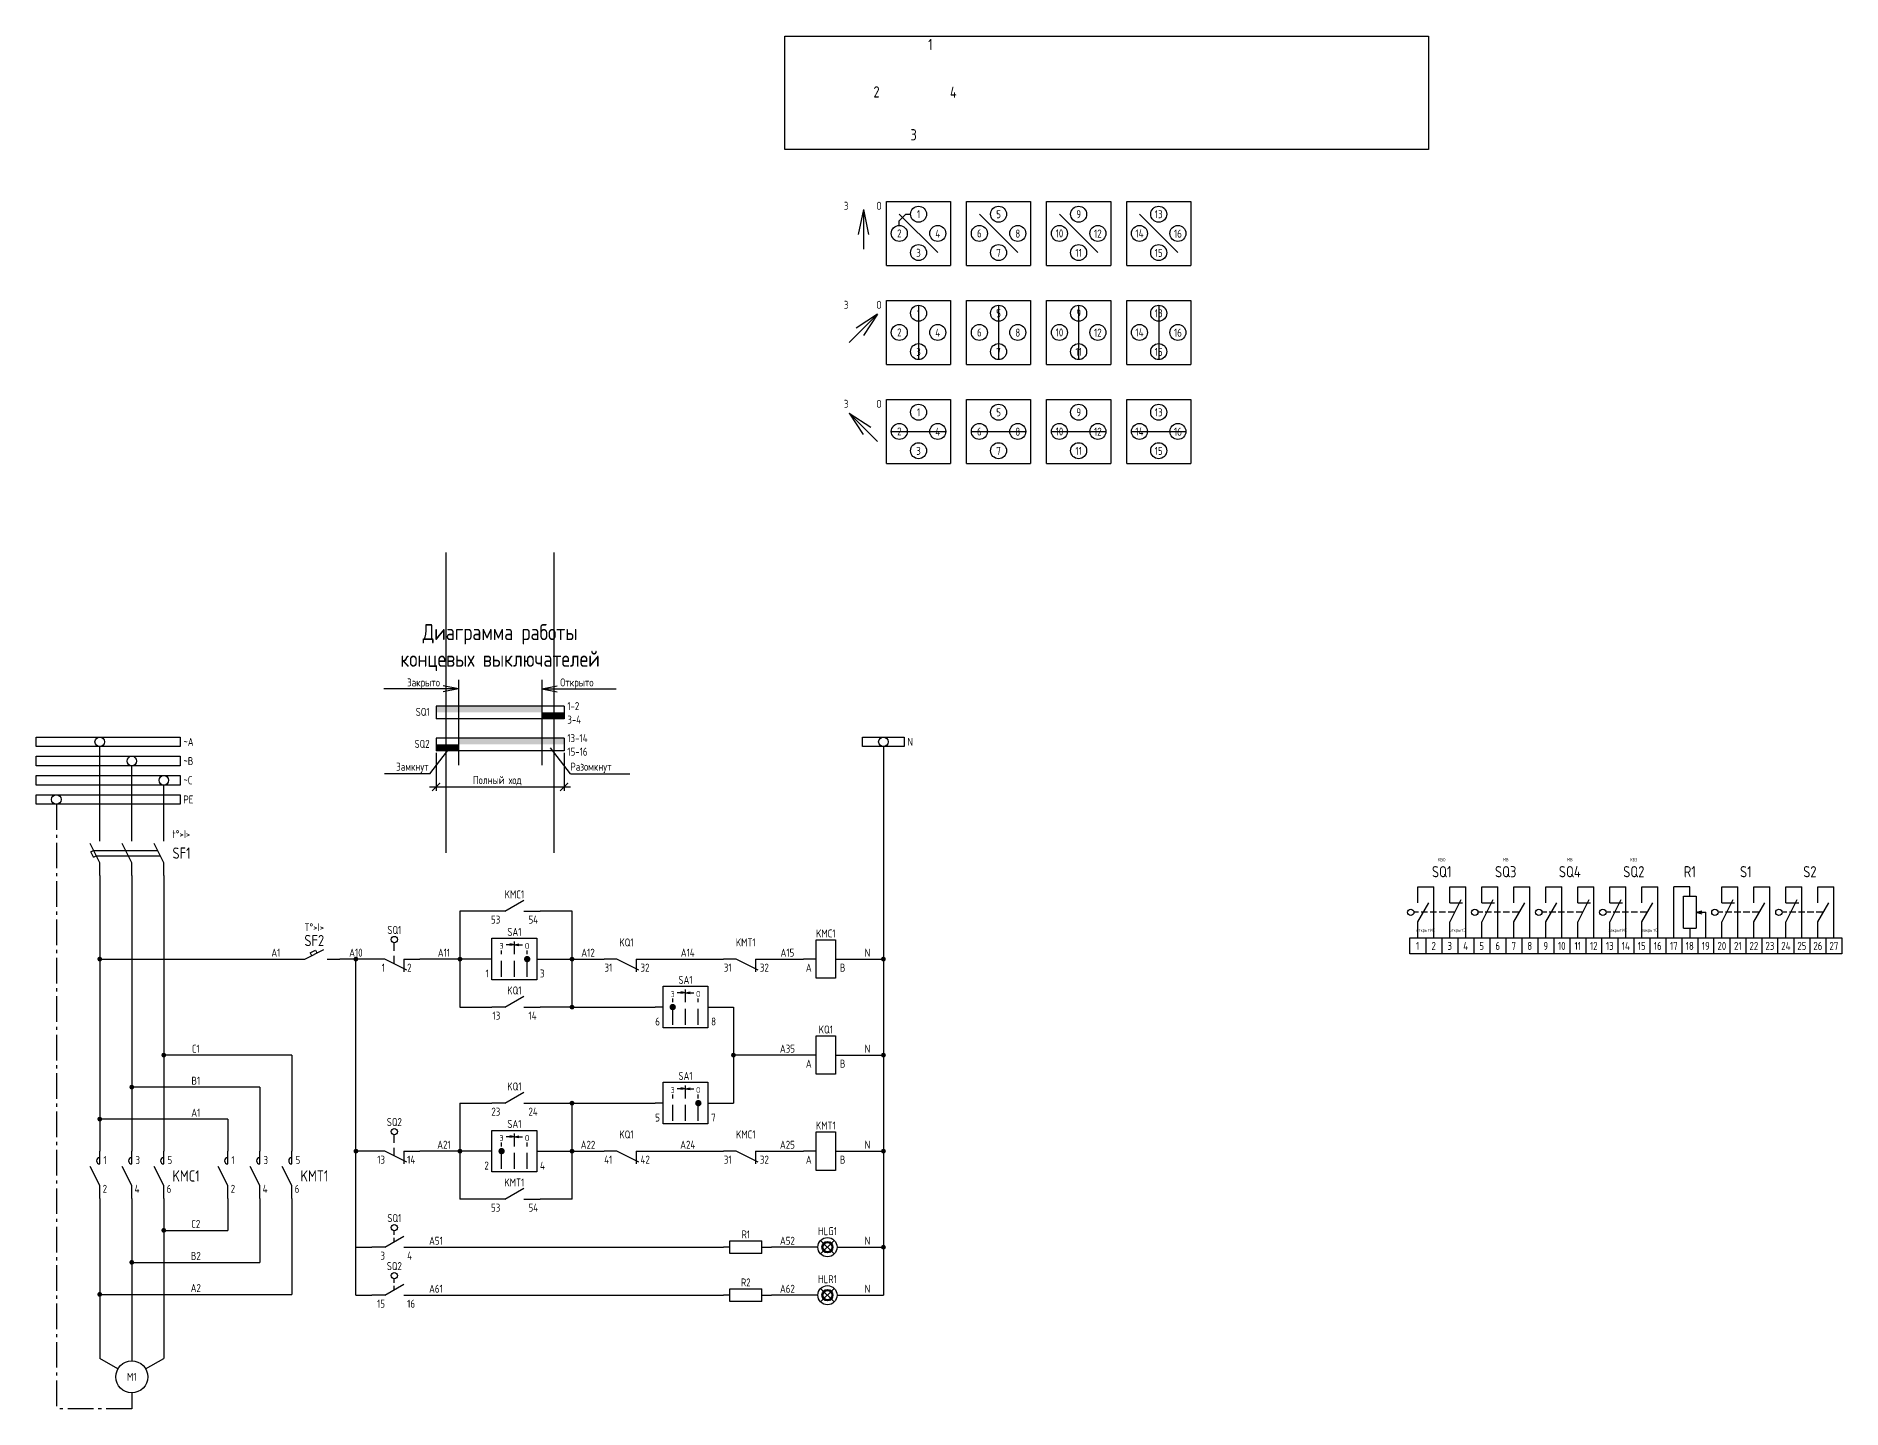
# Model space of a CAD drawing. Header units: millimetres. Extents: x 9 to 1669, y -229 to 437.
# Drawn here: x 9 to 573, y 8 to 437 of the extents above; entities that cross this region are included whole.
import ezdxf
from ezdxf.enums import TextEntityAlignment as Align

# ---------------------------------------------------------------- set-up
doc = ezdxf.new("R2010")
doc.units = ezdxf.units.MM
doc.header["$MEASUREMENT"] = 0
doc.linetypes.add('GOST2.303 4', pattern=[7, 5, -2, 0])
doc.linetypes.add('GOST2.303 6', pattern=[12, 8, -1.5, 1, -1.5])
doc.layers.add('com_unplotted', color=201, linetype='Continuous', lineweight=0, plot=False)
doc.layers.add('невидимые_аттрибуты', color=201, linetype='Continuous', lineweight=0, plot=False)
doc.layers.add('EL_marks', color=31, linetype='Continuous')
doc.layers.add('joints', color=250, linetype='Continuous')
doc.styles.add('GOST 2.304', font='CS_Gost2304.shx')
doc.styles.add('SPDS', font='SPDS.shx')
picture_1 = doc.add_image_def('image1.dib', size_in_pixel=(737, 130))

# ---------------------------------------------------------------- blocks, each defined once
blk = doc.blocks.new('_ArchTick')
at = {"color": 0, "linetype": 'ByBlock', "const_width": 0.15}
blk.add_lwpolyline([(-0.5, -0.5), (0.5, 0.5)], dxfattribs=at)
blk = doc.blocks.new('*U4')
blk.add_hatch(color=0).paths.add_polyline_path([(4.5, 0, 1), (6.5, 0, 1)])
at = {"color": 0, "lineweight": -2}
for p, q in [((2.5, 6.5), (16.5, 6.5)), ((2.5, -6.5), (2.5, 6.5)), ((16.5, 6.5), (16.5, -6.5)), ((16.5, -6.5), (2.5, -6.5))]:
    blk.add_line(p, q, dxfattribs=at)
at = {"color": 0}
for p, q in [((2.5, 0), (0, 0)), ((9.5, 4.5), (6.92, 4.5)), ((9.5, 4.5), (8.08, 4.75)), ((9.5, 4.5), (8.08, 4.25)), ((9.5, 4.5), (10.92, 4.75)), ((9.5, 4.5), (12.08, 4.5)), ((9.5, 4.5), (10.92, 4.25)), ((16.5, 0), (19, 0))]:
    blk.add_line(p, q, dxfattribs=at)
at = {"color": 0, "linetype": 'GOST2.303 4'}
for p, q in [((5.5, -5.5), (5.5, 2.67)), ((9.5, -5.5), (9.5, 5.5)), ((13.5, -5.5), (13.5, 2.67))]:
    blk.add_line(p, q, dxfattribs=at)
at = {"color": 0, "style": 'GOST 2.304'}
for s, p in [('З', (5.5, 2.67)), ('О', (13.5, 2.67))]:
    blk.add_text(s, height=1.8, dxfattribs=at).set_placement(p, align=Align.BOTTOM_CENTER)
at = {"color": 0, "style": 'GOST 2.304', "flags": 8}
blk.add_attdef('CODE', text='', height=2.5, dxfattribs=at).set_placement((9.5, 6.5), align=Align.BOTTOM_CENTER)
blk.add_attdef('PIN1', text='', height=2.5, dxfattribs=at).set_placement((1.5, -6.5), align=Align.BOTTOM_RIGHT)
blk.add_attdef('PIN2', text='', height=2.5, dxfattribs=at).set_placement((17.5, -6.5), align=Align.BOTTOM_LEFT)
blk = doc.blocks.new('*U6')
at = {"color": 0}
for p, q in [((4, 0), (0, 0)), ((10.89, -3.45), (4, 0)), ((7, 2.57), (7, 5.1)), ((7, -1.5), (7, 1.03)), ((10, 0), (10, -4)), ((10, 0), (15, 0))]:
    blk.add_line(p, q, dxfattribs=at)
blk.add_circle((7, 6.1), 1, dxfattribs=at)
at = {"color": 0, "style": 'GOST 2.304', "flags": 8}
blk.add_attdef('CODE', text='', height=2.5, dxfattribs=at).set_placement((7, 8.1), align=Align.BOTTOM_CENTER)
blk.add_attdef('PIN1', text='', height=2.5, dxfattribs=at).set_placement((4.09, -1.41), align=Align.TOP_RIGHT)
blk.add_attdef('PIN2', text='', height=2.5, dxfattribs=at).set_placement((11.02, -1.41), align=Align.TOP_LEFT)
blk = doc.blocks.new('*U7')
blk.add_hatch(color=0).paths.add_polyline_path([(12.5, 0, 1), (14.5, 0, 1)])
at = {"color": 0, "lineweight": -2}
for p, q in [((2.5, 6.5), (16.5, 6.5)), ((2.5, -6.5), (2.5, 6.5)), ((16.5, 6.5), (16.5, -6.5)), ((16.5, -6.5), (2.5, -6.5))]:
    blk.add_line(p, q, dxfattribs=at)
at = {"color": 0}
for p, q in [((2.5, 0), (0, 0)), ((9.5, 4.5), (6.92, 4.5)), ((9.5, 4.5), (8.08, 4.75)), ((9.5, 4.5), (8.08, 4.25)), ((9.5, 4.5), (10.92, 4.75)), ((9.5, 4.5), (12.08, 4.5)), ((9.5, 4.5), (10.92, 4.25)), ((16.5, 0), (19, 0))]:
    blk.add_line(p, q, dxfattribs=at)
at = {"color": 0, "linetype": 'GOST2.303 4'}
for p, q in [((5.5, -5.5), (5.5, 2.67)), ((9.5, -5.5), (9.5, 5.5)), ((13.5, -5.5), (13.5, 2.67))]:
    blk.add_line(p, q, dxfattribs=at)
at = {"color": 0, "style": 'GOST 2.304'}
for s, p in [('З', (5.5, 2.67)), ('О', (13.5, 2.67))]:
    blk.add_text(s, height=1.8, dxfattribs=at).set_placement(p, align=Align.BOTTOM_CENTER)
at = {"color": 0, "style": 'GOST 2.304', "flags": 8}
blk.add_attdef('CODE', text='', height=2.5, dxfattribs=at).set_placement((9.5, 6.5), align=Align.BOTTOM_CENTER)
blk.add_attdef('PIN1', text='', height=2.5, dxfattribs=at).set_placement((1.5, -6.5), align=Align.BOTTOM_RIGHT)
blk.add_attdef('PIN2', text='', height=2.5, dxfattribs=at).set_placement((17.5, -6.5), align=Align.BOTTOM_LEFT)
blk = doc.blocks.new('EL_реле')
at = {"color": 0, "lineweight": -2, "ltscale": 100}
for p, q in [((4, 6), (10, 6)), ((4, -6), (4, 6)), ((10, 6), (10, -6)), ((10, -6), (4, -6))]:
    blk.add_line(p, q, dxfattribs=at)
at = {"color": 0}
for p, q in [((4, 0), (0, 0)), ((10, 0), (15, 0))]:
    blk.add_line(p, q, dxfattribs=at)
at = {"color": 0, "style": 'GOST 2.304', "flags": 8}
blk.add_attdef('CODE', text='', height=2.5, dxfattribs=at).set_placement((7, 3.21), align=Align.BOTTOM_CENTER)
blk.add_attdef('PIN1', text='', height=2.5, dxfattribs=at).set_placement((2.59, -1.41), align=Align.TOP_RIGHT)
blk.add_attdef('PIN2', text='', height=2.5, dxfattribs=at).set_placement((11.41, -1.41), align=Align.TOP_LEFT)
blk = doc.blocks.new('*U9')
at = {"color": 0}
for p, q in [((4, 0), (0, 0)), ((4, 0), (10, 3.46)), ((10, 0), (15, 0))]:
    blk.add_line(p, q, dxfattribs=at)
at = {"color": 0, "style": 'GOST 2.304', "flags": 8}
blk.add_attdef('CODE', text='', height=2.5, dxfattribs=at).set_placement((7, 3.21), align=Align.BOTTOM_CENTER)
blk.add_attdef('PIN1', text='', height=2.5, dxfattribs=at).set_placement((2.59, -1.41), align=Align.TOP_RIGHT)
blk.add_attdef('PIN2', text='', height=2.5, dxfattribs=at).set_placement((11.41, -1.41), align=Align.TOP_LEFT)
blk = doc.blocks.new('*U10')
at = {"color": 0}
for p, q in [((4, 0), (0, 0)), ((4, 0), (10, 3.46)), ((7, 3.9), (7, 5.1)), ((7, 1.73), (7, 2.93)), ((10, 0), (15, 0))]:
    blk.add_line(p, q, dxfattribs=at)
blk.add_circle((7, 6.1), 1, dxfattribs=at)
at = {"color": 0, "style": 'GOST 2.304', "flags": 8}
blk.add_attdef('CODE', text='', height=2.5, dxfattribs=at).set_placement((7, 8.1), align=Align.BOTTOM_CENTER)
blk.add_attdef('PIN1', text='', height=2.5, dxfattribs=at).set_placement((4.09, -1.41), align=Align.TOP_RIGHT)
blk.add_attdef('PIN2', text='', height=2.5, dxfattribs=at).set_placement((11.02, -1.41), align=Align.TOP_LEFT)
blk = doc.blocks.new('EL_лампочка')
at = {"color": 0, "lineweight": -2, "ltscale": 0.04}
for p, q in [((4.5, 0), (0, 0)), ((9.62, 2.12), (5.38, -2.12)), ((5.38, 2.12), (9.62, -2.12)), ((10.5, 0), (15, 0))]:
    blk.add_line(p, q, dxfattribs=at)
at = {"color": 0, "lineweight": -2}
blk.add_circle((7.5, 0), 3, dxfattribs=at)
at = {"color": 0, "style": 'GOST 2.304', "flags": 8}
blk.add_attdef('CODE', text='', height=2.5, dxfattribs=at).set_placement((7.5, 3), align=Align.BOTTOM_CENTER)
blk = doc.blocks.new('*U12')
at = {"color": 0}
for p, q in [((4, 0), (0, 0)), ((10.89, -3.45), (4, 0)), ((10, 0), (15, 0)), ((10, 0), (10, -4))]:
    blk.add_line(p, q, dxfattribs=at)
at = {"color": 0, "style": 'GOST 2.304', "flags": 8}
blk.add_attdef('CODE', text='', height=2.5, dxfattribs=at).set_placement((7, 3.21), align=Align.BOTTOM_CENTER)
blk.add_attdef('PIN1', text='', height=2.5, dxfattribs=at).set_placement((2.59, -1.41), align=Align.TOP_RIGHT)
blk.add_attdef('PIN2', text='', height=2.5, dxfattribs=at).set_placement((11.41, -1.41), align=Align.TOP_LEFT)
blk = doc.blocks.new('EL_сопротивление')
at = {"color": 0}
blk.add_line((2, 0), (0, 0), dxfattribs=at)
at = {"color": 0, "lineweight": -2, "ltscale": 100}
for p, q in [((2, -2), (2, 2)), ((2, 2), (12, 2)), ((12, -2), (12, 2)), ((12, 0), (15, 0)), ((12, -2), (2, -2))]:
    blk.add_line(p, q, dxfattribs=at)
at = {"color": 0, "style": 'GOST 2.304', "flags": 8}
blk.add_attdef('CODE', text='', height=2.5, dxfattribs=at).set_placement((7, 2), align=Align.BOTTOM_CENTER)
blk = doc.blocks.new('joint')
at = {"layer": 'joints'}
h = blk.add_hatch(color=256, dxfattribs=at)
edge = h.paths.add_edge_path()
edge.add_arc((0, 0), 0.75, 0, 360)

msp = doc.modelspace()

# ---------------------------------------------------------------- hatches: boundary and pattern name
h = msp.add_hatch(color=256)
h.dxf.hatch_style = 1
h.paths.add_polyline_path([(166.79, 228.03), (133.79, 228.03), (133.79, 226.03), (166.79, 226.03)])
h = msp.add_hatch(color=256)
h.dxf.hatch_style = 1
h.paths.add_polyline_path([(173.79, 226.03), (166.79, 226.03), (166.79, 224.03), (173.79, 224.03)])
h = msp.add_hatch(color=256)
h.dxf.hatch_style = 1
h.paths.add_polyline_path([(140.79, 216.03), (133.79, 216.03), (133.79, 214.03), (140.79, 214.03)])
h = msp.add_hatch(color=256)
h.dxf.hatch_style = 1
h.paths.add_polyline_path([(173.79, 218.03), (140.79, 218.03), (140.79, 216.03), (173.79, 216.03)])
at = {"layer": 'joints'}
h = msp.add_hatch(color=256, dxfattribs=at)
edge = h.paths.add_edge_path()
edge.add_arc((28.76, 148.98), 0.75, 0, 360)
h = msp.add_hatch(color=256, dxfattribs=at)
edge = h.paths.add_edge_path()
edge.add_arc((48.76, 118.98), 0.75, 0, 360)
h = msp.add_hatch(color=256, dxfattribs=at)
edge = h.paths.add_edge_path()
edge.add_arc((38.76, 108.98), 0.75, 0, 360)
h = msp.add_hatch(color=256, dxfattribs=at)
edge = h.paths.add_edge_path()
edge.add_arc((28.76, 98.98), 0.75, 0, 360)
h = msp.add_hatch(color=256, dxfattribs=at)
edge = h.paths.add_edge_path()
edge.add_arc((48.75, 64.23), 0.75, 0, 360)
h = msp.add_hatch(color=256, dxfattribs=at)
edge = h.paths.add_edge_path()
edge.add_arc((38.75, 54.23), 0.75, 0, 360)
h = msp.add_hatch(color=256, dxfattribs=at)
edge = h.paths.add_edge_path()
edge.add_arc((28.75, 44.23), 0.75, 0, 360)

# ---------------------------------------------------------------- linework, layer by layer
at = {"color": 0, "lineweight": -2}
for p, q in [((274.49, 365.7), (274.49, 385.7)), ((274.49, 385.7), (294.49, 385.7)), ((294.49, 385.7), (294.49, 365.7)), ((299.49, 365.7), (299.49, 385.7)), ((299.49, 385.7), (319.5, 385.7)), ((319.5, 385.7), (319.5, 365.7)), ((324.5, 365.7), (324.5, 385.7)), ((324.5, 385.7), (344.5, 385.7)), ((344.5, 385.7), (344.5, 365.7)), ((349.5, 365.7), (349.5, 385.7)), ((349.5, 385.7), (369.51, 385.7)), ((369.51, 385.7), (369.51, 365.7)), ((274.49, 365.7), (294.49, 365.7)), ((299.49, 365.7), (319.5, 365.7)), ((324.5, 365.7), (344.5, 365.7)), ((349.5, 365.7), (369.51, 365.7)), ((274.49, 334.76), (274.49, 354.76)), ((274.49, 354.76), (294.49, 354.76)), ((294.49, 354.76), (294.49, 334.76)), ((299.49, 334.76), (299.49, 354.76)), ((299.49, 354.76), (319.5, 354.76)), ((319.5, 354.76), (319.5, 334.76)), ((324.5, 334.76), (324.5, 354.76)), ((324.5, 354.76), (344.5, 354.76)), ((344.5, 354.76), (344.5, 334.76)), ((349.5, 334.76), (349.5, 354.76)), ((349.5, 354.76), (369.51, 354.76)), ((369.51, 354.76), (369.51, 334.76)), ((274.49, 334.76), (294.49, 334.76)), ((299.49, 334.76), (319.5, 334.76)), ((324.5, 334.76), (344.5, 334.76)), ((349.5, 334.76), (369.51, 334.76)), ((274.49, 303.82), (274.49, 323.82)), ((274.49, 323.82), (294.49, 323.82)), ((294.49, 323.82), (294.49, 303.82)), ((299.49, 303.82), (299.49, 323.82)), ((299.49, 323.82), (319.5, 323.82)), ((319.5, 323.82), (319.5, 303.82)), ((324.5, 303.82), (324.5, 323.82)), ((324.5, 323.82), (344.5, 323.82)), ((344.5, 323.82), (344.5, 303.82)), ((349.5, 303.82), (349.5, 323.82)), ((349.5, 323.82), (369.51, 323.82)), ((369.51, 323.82), (369.51, 303.82)), ((274.49, 303.82), (294.49, 303.82)), ((299.49, 303.82), (319.5, 303.82)), ((324.5, 303.82), (344.5, 303.82)), ((349.5, 303.82), (369.51, 303.82))]:
    msp.add_line(p, q, dxfattribs=at)
for p, q in [((267.26, 383.22), (265.61, 375.41)), ((267.26, 383.22), (267.26, 370.76)), ((267.26, 383.22), (268.91, 375.41)), ((278.48, 381.71), (290.5, 369.69)), ((303.48, 381.71), (315.51, 369.69)), ((328.49, 381.71), (340.51, 369.69)), ((353.5, 381.71), (365.52, 369.69)), ((271.66, 350.45), (262.86, 341.64)), ((271.66, 350.45), (264.98, 346.1)), ((271.66, 350.45), (267.31, 343.77)), ((284.49, 353.26), (284.49, 336.26)), ((309.49, 353.26), (309.5, 336.26)), ((334.5, 353.26), (334.5, 336.26)), ((359.51, 353.26), (359.51, 336.26)), ((262.86, 319.51), (271.66, 310.71)), ((262.86, 319.51), (267.21, 312.83)), ((262.86, 319.51), (269.54, 315.16)), ((275.99, 313.82), (292.99, 313.82)), ((300.99, 313.82), (317.99, 313.82)), ((326, 313.82), (343, 313.82)), ((351.01, 313.82), (368.01, 313.82)), ((136.92, 182.14), (136.92, 276.04)), ((170.67, 182.14), (170.67, 276.04)), ((140.79, 233.42), (117.53, 233.42)), ((140.79, 233.42), (135.99, 234.32)), ((140.79, 233.42), (135.99, 232.52)), ((140.79, 236.2), (140.79, 209.54)), ((166.79, 236.2), (166.79, 209.54)), ((166.79, 233.42), (171.59, 234.32)), ((166.79, 233.42), (171.59, 232.52)), ((166.79, 233.42), (190.06, 233.42)), ((173.79, 228.03), (133.79, 228.03)), ((133.79, 228.03), (133.79, 224.03)), ((173.79, 228.03), (173.79, 224.03)), ((173.79, 224.03), (133.79, 224.03)), ((8.88, 218.35), (53.88, 218.35)), ((8.88, 215.35), (8.88, 218.35)), ((53.88, 215.35), (8.88, 215.35)), ((28.77, 187.35), (28.77, 215.35)), ((53.88, 218.35), (53.88, 215.35)), ((131.84, 206.84), (138.07, 214.96)), ((173.79, 218.03), (133.79, 218.03)), ((133.79, 218.03), (133.79, 214.03)), ((175.75, 206.84), (169.52, 214.96)), ((173.79, 218.03), (173.79, 214.03)), ((267.03, 218.35), (280.03, 218.35)), ((267.03, 215.35), (267.03, 218.35)), ((280.03, 215.35), (267.03, 215.35)), ((273.53, 215.35), (273.53, 43.98)), ((280.03, 218.35), (280.03, 215.35)), ((8.88, 212.35), (53.88, 212.35)), ((8.88, 209.35), (8.88, 212.35)), ((53.88, 209.35), (8.88, 209.35)), ((38.77, 187.35), (38.77, 209.35)), ((53.88, 212.35), (53.88, 209.35)), ((173.79, 214.03), (133.79, 214.03)), ((133.79, 213.41), (133.79, 201.54)), ((173.79, 213.41), (173.79, 201.54)), ((8.88, 206.35), (53.88, 206.35)), ((8.88, 203.35), (8.88, 206.35)), ((53.88, 203.35), (8.88, 203.35)), ((48.77, 187.35), (48.77, 203.35)), ((53.88, 206.35), (53.88, 203.35)), ((131.84, 206.84), (117.64, 206.84)), ((175.75, 206.84), (194.37, 206.84)), ((8.88, 200.35), (53.88, 200.35)), ((8.88, 197.35), (8.88, 200.35)), ((53.88, 200.35), (53.88, 197.35)), ((131.79, 202.79), (175.79, 202.79)), ((53.88, 197.35), (8.88, 197.35)), ((28.76, 175.1), (28.76, 88.98)), ((38.76, 175.1), (38.76, 88.98)), ((48.76, 175.1), (48.76, 88.98)), ((440.39, 166.6), (440.39, 171.6)), ((440.39, 171.6), (445.39, 171.6)), ((445.39, 155.6), (445.39, 171.6)), ((450.39, 166.6), (450.39, 171.6)), ((450.39, 171.6), (455.39, 171.6)), ((455.39, 155.6), (455.39, 171.6)), ((460.39, 166.6), (460.39, 171.6)), ((460.39, 171.6), (465.39, 171.6)), ((465.39, 155.6), (465.39, 171.6)), ((470.39, 166.6), (470.39, 171.6)), ((470.39, 171.6), (475.39, 171.6)), ((475.39, 155.6), (475.39, 171.6)), ((480.39, 166.6), (480.39, 171.6)), ((480.39, 171.6), (485.39, 171.6)), ((485.39, 155.6), (485.39, 171.6)), ((490.39, 166.6), (490.39, 171.6)), ((490.39, 171.6), (495.39, 171.6)), ((495.39, 155.6), (495.39, 171.6)), ((500.39, 166.6), (500.39, 171.6)), ((500.39, 171.6), (505.39, 171.6)), ((505.39, 155.6), (505.39, 171.6)), ((510.39, 166.6), (510.39, 171.6)), ((510.39, 171.6), (515.39, 171.6)), ((515.39, 155.6), (515.39, 171.6)), ((520.39, 155.6), (520.39, 171.6)), ((525.39, 171.6), (520.39, 171.6)), ((525.39, 168.6), (525.39, 171.6)), ((535.39, 166.6), (535.39, 171.6)), ((535.39, 171.6), (540.39, 171.6)), ((540.39, 155.6), (540.39, 171.6)), ((545.39, 166.6), (545.39, 171.6)), ((545.39, 171.6), (550.39, 171.6)), ((550.39, 155.6), (550.39, 171.6)), ((555.39, 166.6), (555.39, 171.6)), ((555.39, 171.6), (560.39, 171.6)), ((560.39, 155.6), (560.39, 171.6)), ((565.39, 166.6), (565.39, 171.6)), ((565.39, 171.6), (570.39, 171.6)), ((570.39, 155.6), (570.39, 171.6)), ((141.26, 163.98), (141.26, 148.98)), ((151.26, 163.98), (141.26, 163.98)), ((176.26, 163.98), (166.26, 163.98)), ((176.26, 148.98), (176.26, 163.98)), ((527.39, 163.6), (529.16, 164.07)), ((527.39, 163.6), (530.39, 163.6)), ((527.39, 163.6), (529.16, 163.13)), ((530.39, 155.6), (530.39, 163.6)), ((440.39, 155.6), (440.39, 160.6)), ((450.39, 155.6), (450.39, 160.6)), ((460.39, 155.6), (460.39, 160.6)), ((470.39, 155.6), (470.39, 160.6)), ((480.39, 155.6), (480.39, 160.6)), ((490.39, 155.6), (490.39, 160.6)), ((500.39, 155.6), (500.39, 160.6)), ((510.39, 155.6), (510.39, 160.6)), ((525.39, 158.6), (525.39, 155.6)), ((535.39, 155.6), (535.39, 160.6)), ((545.39, 155.6), (545.39, 160.6)), ((555.39, 155.6), (555.39, 160.6)), ((565.39, 155.6), (565.39, 160.6)), ((437.89, 155.6), (572.89, 155.6)), ((437.89, 150.6), (437.89, 155.6)), ((442.89, 155.6), (442.89, 150.6)), ((447.89, 155.6), (447.89, 150.6)), ((452.89, 155.6), (452.89, 150.6)), ((457.89, 155.6), (457.89, 150.6)), ((462.89, 155.6), (462.89, 150.6)), ((467.89, 155.6), (467.89, 150.6)), ((472.89, 155.6), (472.89, 150.6)), ((477.89, 155.6), (477.89, 150.6)), ((482.89, 155.6), (482.89, 150.6)), ((487.89, 155.6), (487.89, 150.6)), ((492.89, 155.6), (492.89, 150.6)), ((497.89, 150.6), (497.89, 155.6)), ((502.89, 155.6), (502.89, 150.6)), ((507.89, 155.6), (507.89, 150.6)), ((512.89, 155.6), (512.89, 150.6)), ((517.89, 155.6), (517.89, 150.6)), ((522.89, 155.6), (522.89, 150.6)), ((527.89, 155.6), (527.89, 150.6)), ((532.89, 150.6), (532.89, 155.6)), ((537.89, 155.6), (537.89, 150.6)), ((542.89, 155.6), (542.89, 150.6)), ((547.89, 155.6), (547.89, 150.6)), ((552.89, 150.6), (552.89, 155.6)), ((557.89, 155.6), (557.89, 150.6)), ((562.89, 155.6), (562.89, 150.6)), ((567.89, 155.6), (567.89, 150.6)), ((572.89, 155.6), (572.89, 150.6)), ((28.76, 148.98), (88.76, 148.98)), ((113.76, 148.98), (103.76, 148.98)), ((108.76, 43.98), (108.76, 148.98)), ((148.76, 148.98), (128.76, 148.98)), ((141.26, 148.98), (141.26, 133.98)), ((167.76, 148.98), (186.26, 148.98)), ((176.26, 133.98), (176.26, 148.98)), ((201.26, 148.98), (223.53, 148.98)), ((238.53, 148.98), (248.53, 148.98)), ((263.53, 148.98), (273.53, 148.98)), ((572.89, 150.6), (437.89, 150.6)), ((141.26, 133.98), (151.26, 133.98)), ((176.26, 133.98), (166.26, 133.98)), ((176.26, 133.98), (202.21, 133.98)), ((221.21, 133.98), (226.68, 133.98)), ((226.68, 133.98), (226.68, 103.98)), ((88.76, 118.98), (48.76, 118.98)), ((88.76, 118.98), (88.76, 88.98)), ((248.53, 118.98), (226.68, 118.98)), ((263.53, 118.98), (273.53, 118.98)), ((78.76, 108.98), (38.76, 108.98)), ((78.76, 108.98), (78.76, 88.98)), ((141.26, 103.98), (141.26, 88.98)), ((141.26, 103.98), (151.26, 103.98)), ((166.26, 103.98), (202.21, 103.98)), ((176.26, 88.98), (176.26, 103.98)), ((221.21, 103.98), (226.68, 103.98)), ((68.76, 98.98), (28.76, 98.98)), ((68.76, 98.98), (68.76, 88.98)), ((113.76, 88.98), (108.76, 88.98)), ((148.76, 88.98), (128.76, 88.98)), ((141.26, 88.98), (141.26, 73.98)), ((167.76, 88.98), (186.26, 88.98)), ((176.26, 73.98), (176.26, 88.98)), ((201.26, 88.98), (223.53, 88.98)), ((238.53, 88.98), (248.53, 88.98)), ((263.53, 88.98), (273.53, 88.98)), ((28.75, 74.23), (28.75, 24.23)), ((38.75, 74.23), (38.75, 23.45)), ((48.75, 74.23), (48.75, 24.23)), ((68.75, 74.23), (68.75, 64.23)), ((78.75, 74.23), (78.75, 54.23)), ((88.75, 74.23), (88.75, 44.23)), ((151.26, 73.98), (141.26, 73.98)), ((176.26, 73.98), (166.26, 73.98)), ((48.75, 64.23), (68.75, 64.23)), ((108.76, 58.98), (113.76, 58.98)), ((128.76, 58.98), (223.53, 58.98)), ((248.53, 58.98), (238.53, 58.98)), ((263.53, 58.98), (273.53, 58.98)), ((38.75, 54.23), (78.75, 54.23)), ((28.75, 44.23), (88.75, 44.23)), ((108.76, 43.98), (113.76, 43.98)), ((128.76, 43.98), (223.53, 43.98)), ((248.53, 43.98), (238.53, 43.98)), ((263.53, 43.98), (273.53, 43.98)), ((34.42, 20.95), (28.75, 24.23)), ((43.08, 20.95), (48.75, 24.23))]:
    msp.add_line(p, q)
at = {"color": 2, "lineweight": -2}
for p, q in [((280.5, 381.69), (278.49, 379.68)), ((278.49, 378.19), (278.49, 379.68)), ((280.5, 381.69), (281.99, 381.69))]:
    msp.add_line(p, q, dxfattribs=at)
at = {"linetype": 'GOST2.303 6'}
for p, q in [((15.2, 197.35), (15.2, 8.45)), ((38.75, 13.45), (38.75, 8.45)), ((38.75, 8.45), (15.2, 8.45))]:
    msp.add_line(p, q, dxfattribs=at)
at = {"color": 21}
for p, q in [((28.77, 185.85), (28.77, 189.85)), ((38.77, 185.85), (38.77, 189.85)), ((48.77, 185.85), (48.77, 189.85)), ((28.76, 179.1), (25.76, 185.1)), ((25.96, 182.47), (26.85, 182.92)), ((26.78, 180.83), (25.96, 182.47)), ((26.78, 180.83), (27.67, 181.28)), ((26.85, 182.92), (46.85, 182.92)), ((27.67, 181.28), (47.67, 181.28)), ((38.76, 179.1), (35.76, 185.1)), ((48.76, 179.1), (45.76, 185.1)), ((28.76, 175.1), (28.76, 179.1)), ((38.76, 175.1), (38.76, 179.1)), ((48.76, 175.1), (48.76, 179.1)), ((88.76, 148.98), (92.76, 148.98)), ((92.76, 148.98), (98.76, 151.98)), ((94.49, 150.96), (96.14, 151.78)), ((94.49, 150.96), (94.94, 150.06)), ((96.14, 151.78), (96.58, 150.89)), ((99.76, 148.98), (103.76, 148.98))]:
    msp.add_line(p, q, dxfattribs=at)
at = {"linetype": 'GOST2.303 4', "ltscale": 0.4}
for p, q in [((451.89, 163.6), (439.22, 163.6)), ((471.89, 163.6), (459.22, 163.6)), ((491.89, 163.6), (479.22, 163.6)), ((511.89, 163.6), (499.22, 163.6)), ((546.89, 163.6), (534.22, 163.6)), ((566.89, 163.6), (554.22, 163.6))]:
    msp.add_line(p, q, dxfattribs=at)
at = {"linetype": 'Continuous', "lineweight": -3}
for p, q in [((440.39, 160.6), (443.85, 166.6)), ((453.83, 167.49), (450.39, 160.6)), ((450.39, 166.6), (454.39, 166.6)), ((463.83, 167.49), (460.39, 160.6)), ((460.39, 166.6), (464.39, 166.6)), ((470.39, 160.6), (473.85, 166.6)), ((480.39, 160.6), (483.85, 166.6)), ((493.83, 167.49), (490.39, 160.6)), ((490.39, 166.6), (494.39, 166.6)), ((503.83, 167.49), (500.39, 160.6)), ((500.39, 166.6), (504.39, 166.6)), ((510.39, 160.6), (513.85, 166.6)), ((538.83, 167.49), (535.39, 160.6)), ((535.39, 166.6), (539.39, 166.6)), ((545.39, 160.6), (548.85, 166.6)), ((558.83, 167.49), (555.39, 160.6)), ((555.39, 166.6), (559.39, 166.6)), ((565.39, 160.6), (568.85, 166.6))]:
    msp.add_line(p, q, dxfattribs=at)
at = {"color": 0, "ltscale": 100}
for p, q in [((523.39, 168.6), (527.39, 168.6)), ((523.39, 158.6), (523.39, 168.6)), ((527.39, 168.6), (527.39, 158.6)), ((523.39, 158.6), (527.39, 158.6))]:
    msp.add_line(p, q, dxfattribs=at)
at = {"color": 4}
for p, q in [((28.76, 84.98), (28.76, 88.98)), ((38.76, 84.98), (38.76, 88.98)), ((48.76, 84.98), (48.76, 88.98)), ((68.76, 84.98), (68.76, 88.98)), ((78.76, 84.98), (78.76, 88.98)), ((88.76, 84.98), (88.76, 88.98)), ((28.75, 78.23), (25.75, 84.23)), ((38.75, 78.23), (35.75, 84.23)), ((48.75, 78.23), (45.75, 84.23)), ((68.75, 78.23), (65.75, 84.23)), ((78.75, 78.23), (75.75, 84.23)), ((88.75, 78.23), (85.75, 84.23)), ((28.75, 74.23), (28.75, 78.23)), ((38.75, 74.23), (38.75, 78.23)), ((48.75, 74.23), (48.75, 78.23)), ((68.75, 74.23), (68.75, 78.23)), ((78.75, 74.23), (78.75, 78.23)), ((88.75, 74.23), (88.75, 78.23))]:
    msp.add_line(p, q, dxfattribs=at)
at = {"color": 0, "lineweight": -2}
for centre in [(284.49, 381.7), (309.49, 381.7), (334.5, 381.7), (359.5, 381.7), (278.49, 375.7), (290.49, 375.7), (303.49, 375.7), (315.49, 375.7), (328.5, 375.7), (340.5, 375.7), (353.5, 375.7), (365.5, 375.7), (284.49, 369.7), (309.49, 369.7), (334.5, 369.7), (359.5, 369.7), (284.49, 350.76), (309.49, 350.76), (334.5, 350.76), (359.5, 350.76), (278.49, 344.76), (290.49, 344.76), (303.49, 344.76), (315.49, 344.76), (328.5, 344.76), (340.5, 344.76), (353.5, 344.76), (365.5, 344.76), (284.49, 338.76), (309.49, 338.76), (334.5, 338.76), (359.5, 338.76), (284.49, 319.82), (309.49, 319.82), (334.5, 319.82), (359.5, 319.82), (278.49, 313.82), (290.49, 313.82), (303.49, 313.82), (315.49, 313.82), (328.5, 313.82), (340.5, 313.82), (353.5, 313.82), (365.5, 313.82), (284.49, 307.82), (309.49, 307.82), (334.5, 307.82), (359.5, 307.82)]:
    msp.add_circle(centre, 2.5, dxfattribs=at)
for centre, radius in [((28.77, 216.85), 1.5), ((273.53, 216.85), 1.5), ((38.77, 210.85), 1.5), ((48.77, 204.85), 1.5), ((15.2, 198.85), 1.5), ((438.22, 163.6), 1), ((458.22, 163.6), 1), ((478.22, 163.6), 1), ((498.22, 163.6), 1), ((533.22, 163.6), 1), ((553.22, 163.6), 1)]:
    msp.add_circle(centre, radius)
at = {"color": 62}
msp.add_circle((38.75, 18.45), 5, dxfattribs=at)
at = {"color": 4}
for centre in [(28.76, 85.98), (38.76, 85.98), (48.76, 85.98), (68.76, 85.98), (78.76, 85.98), (88.76, 85.98)]:
    msp.add_arc(centre, 1, 90, 270, dxfattribs=at)
at = {"layer": 'com_unplotted', "color": 3, "lineweight": 100}
msp.add_circle((256.03, 58.98), 1.6, dxfattribs=at)
at = {"layer": 'com_unplotted', "color": 1, "lineweight": 100}
msp.add_circle((256.03, 43.98), 1.6, dxfattribs=at)

# ---------------------------------------------------------------- block references
at = {"xscale": 2.5, "yscale": 2.5, "zscale": 2.5, "rotation": 180}
msp.add_blockref('_ArchTick', (133.79, 202.79), dxfattribs=at)
at = {"xscale": 2.5, "yscale": 2.5, "zscale": 2.5}
msp.add_blockref('_ArchTick', (173.79, 202.79), dxfattribs=at)
at = {"color": 4}
for name, p, values in [('*U9', (151.26, 163.98), {'CODE': 'KMC1', 'PIN1': '53', 'PIN2': '54'}), ('*U12', (223.53, 148.98), {'CODE': 'KMT1', 'PIN1': '31', 'PIN2': '32'}), ('*U12', (223.53, 88.98), {'CODE': 'KMC1', 'PIN1': '31', 'PIN2': '32'}), ('*U9', (151.26, 73.98), {'CODE': 'KMT1', 'PIN1': '53', 'PIN2': '54'})]:
    msp.add_blockref(name, p, dxfattribs=at).add_auto_attribs(values)
at = {"color": 62}
ref = msp.add_blockref('*U6', (113.76, 148.98), dxfattribs=at)
ref.add_attrib('CODE', 'SQ1', dxfattribs={"color": 0, "height": 2.5, "style": 'GOST 2.304', "flags": 8}).set_placement((120.76, 156.08), align=Align.BOTTOM_CENTER)
ref.add_attrib('PIN1', '1', dxfattribs={"color": 0, "height": 2.5, "style": 'GOST 2.304', "flags": 8}).set_placement((117.85, 147.56), align=Align.TOP_RIGHT)
ref.add_attrib('PIN2', '2', dxfattribs={"color": 0, "height": 2.5, "style": 'GOST 2.304', "flags": 8}).set_placement((124.78, 147.56), align=Align.TOP_LEFT)
at = {"color": 71}
for name, p, values in [('*U7', (148.76, 148.98), {'CODE': 'SA1', 'PIN1': '1', 'PIN2': '3'}), ('*U4', (202.21, 133.98), {'CODE': 'SA1', 'PIN1': '6', 'PIN2': '8'}), ('*U7', (202.21, 103.98), {'CODE': 'SA1', 'PIN1': '5', 'PIN2': '7'}), ('*U4', (148.76, 88.98), {'CODE': 'SA1', 'PIN1': '2', 'PIN2': '4'}), ('EL_сопротивление', (223.53, 58.98), {'CODE': 'R1'}), ('EL_лампочка', (248.53, 58.98), {'CODE': 'HLG1'}), ('EL_сопротивление', (223.53, 43.98), {'CODE': 'R2'}), ('EL_лампочка', (248.53, 43.98), {'CODE': 'HLR1'})]:
    msp.add_blockref(name, p, dxfattribs=at).add_auto_attribs(values)
at = {"color": 4}
ref = msp.add_blockref('EL_реле', (248.53, 148.98), dxfattribs=at)
ref.add_attrib('CODE', 'KMC1', dxfattribs={"color": 0, "height": 2.5, "style": 'GOST 2.304', "flags": 8}).set_placement((255.53, 154.98), align=Align.BOTTOM_CENTER)
ref.add_attrib('PIN1', 'A', dxfattribs={"color": 0, "height": 2.5, "style": 'GOST 2.304', "flags": 8}).set_placement((251.11, 147.56), align=Align.TOP_RIGHT)
ref.add_attrib('PIN2', 'B', dxfattribs={"color": 0, "height": 2.5, "style": 'GOST 2.304', "flags": 8}).set_placement((259.94, 147.56), align=Align.TOP_LEFT)
at = {"color": 11}
for name, p, values in [('*U12', (186.26, 148.98), {'CODE': 'KQ1', 'PIN1': '31', 'PIN2': '32'}), ('*U9', (151.26, 133.98), {'CODE': 'KQ1', 'PIN1': '13', 'PIN2': '14'}), ('*U9', (151.26, 103.98), {'CODE': 'KQ1', 'PIN1': '23', 'PIN2': '24'}), ('*U12', (186.26, 88.98), {'CODE': 'KQ1', 'PIN1': '41', 'PIN2': '42'})]:
    msp.add_blockref(name, p, dxfattribs=at).add_auto_attribs(values)
for p in [(108.76, 148.98), (141.26, 148.98), (176.26, 148.98), (273.53, 148.98), (176.26, 133.98), (226.68, 118.98), (273.53, 118.98), (176.26, 103.98), (108.76, 88.98), (141.26, 88.98), (176.26, 88.98), (273.53, 88.98), (273.53, 58.98)]:
    msp.add_blockref('joint', p)
ref = msp.add_blockref('EL_реле', (248.53, 118.98), dxfattribs=at)
ref.add_attrib('CODE', 'KQ1', dxfattribs={"color": 0, "height": 2.5, "style": 'GOST 2.304', "flags": 8}).set_placement((255.53, 124.98), align=Align.BOTTOM_CENTER)
ref.add_attrib('PIN1', 'A', dxfattribs={"color": 0, "height": 2.5, "style": 'GOST 2.304', "flags": 8}).set_placement((251.11, 117.56), align=Align.TOP_RIGHT)
ref.add_attrib('PIN2', 'B', dxfattribs={"color": 0, "height": 2.5, "style": 'GOST 2.304', "flags": 8}).set_placement((259.94, 117.56), align=Align.TOP_LEFT)
at = {"color": 62}
ref = msp.add_blockref('*U6', (113.76, 88.98), dxfattribs=at)
ref.add_attrib('CODE', 'SQ2', dxfattribs={"color": 0, "height": 2.5, "style": 'GOST 2.304', "flags": 8}).set_placement((120.76, 96.08), align=Align.BOTTOM_CENTER)
ref.add_attrib('PIN1', '13', dxfattribs={"color": 0, "height": 2.5, "style": 'GOST 2.304', "flags": 8}).set_placement((117.85, 87.56), align=Align.TOP_RIGHT)
ref.add_attrib('PIN2', '14', dxfattribs={"color": 0, "height": 2.5, "style": 'GOST 2.304', "flags": 8}).set_placement((124.78, 87.56), align=Align.TOP_LEFT)
at = {"color": 4}
ref = msp.add_blockref('EL_реле', (248.53, 88.98), dxfattribs=at)
ref.add_attrib('CODE', 'KMT1', dxfattribs={"color": 0, "height": 2.5, "style": 'GOST 2.304', "flags": 8}).set_placement((255.53, 94.98), align=Align.BOTTOM_CENTER)
ref.add_attrib('PIN1', 'A', dxfattribs={"color": 0, "height": 2.5, "style": 'GOST 2.304', "flags": 8}).set_placement((251.11, 87.56), align=Align.TOP_RIGHT)
ref.add_attrib('PIN2', 'B', dxfattribs={"color": 0, "height": 2.5, "style": 'GOST 2.304', "flags": 8}).set_placement((259.94, 87.56), align=Align.TOP_LEFT)
at = {"color": 62}
ref = msp.add_blockref('*U10', (113.76, 58.98), dxfattribs=at)
ref.add_attrib('CODE', 'SQ1', dxfattribs={"color": 0, "height": 2.5, "style": 'GOST 2.304', "flags": 8}).set_placement((120.76, 66.08), align=Align.BOTTOM_CENTER)
ref.add_attrib('PIN1', '3', dxfattribs={"color": 0, "height": 2.5, "style": 'GOST 2.304', "flags": 8}).set_placement((117.85, 57.56), align=Align.TOP_RIGHT)
ref.add_attrib('PIN2', '4', dxfattribs={"color": 0, "height": 2.5, "style": 'GOST 2.304', "flags": 8}).set_placement((124.78, 57.56), align=Align.TOP_LEFT)
ref = msp.add_blockref('*U10', (113.76, 43.98), dxfattribs=at)
ref.add_attrib('CODE', 'SQ2', dxfattribs={"color": 0, "height": 2.5, "style": 'GOST 2.304', "flags": 8}).set_placement((120.76, 51.08), align=Align.BOTTOM_CENTER)
ref.add_attrib('PIN1', '15', dxfattribs={"color": 0, "height": 2.5, "style": 'GOST 2.304', "flags": 8}).set_placement((117.85, 42.56), align=Align.TOP_RIGHT)
ref.add_attrib('PIN2', '16', dxfattribs={"color": 0, "height": 2.5, "style": 'GOST 2.304', "flags": 8}).set_placement((124.78, 42.56), align=Align.TOP_LEFT)

# ---------------------------------------------------------------- texts
at = {"color": 250, "style": 'GOST 2.304'}
for s, p in [('1', (288.19, 431.93)), ('2', (271.37, 417.11)), ('4', (295.36, 417.02)), ('3', (282.96, 403.73))]:
    msp.add_text(s, height=3.5, dxfattribs=at).set_placement(p, align=Align.BOTTOM_CENTER)
at = {"color": 0, "lineweight": -2, "style": 'GOST 2.304'}
for s, p in [('З', (261.89, 384.33)), ('О', (272.15, 384.33)), ('1', (284.49, 381.7)), ('5', (309.49, 381.7)), ('9', (334.5, 381.7)), ('13', (359.5, 381.7)), ('2', (278.49, 375.7)), ('4', (290.49, 375.63)), ('6', (303.49, 375.7)), ('8', (315.49, 375.63)), ('10', (328.5, 375.7)), ('12', (340.5, 375.63)), ('14', (353.5, 375.7)), ('16', (365.5, 375.63)), ('3', (284.49, 369.63)), ('7', (309.49, 369.63)), ('11', (334.5, 369.63)), ('15', (359.5, 369.63)), ('З', (261.89, 353.39)), ('О', (272.15, 353.39)), ('1', (284.49, 350.76)), ('5', (309.49, 350.76)), ('9', (334.5, 350.76)), ('13', (359.5, 350.76)), ('2', (278.49, 344.76)), ('4', (290.49, 344.69)), ('6', (303.49, 344.76)), ('8', (315.49, 344.69)), ('10', (328.5, 344.76)), ('12', (340.5, 344.69)), ('14', (353.5, 344.76)), ('16', (365.5, 344.69)), ('3', (284.49, 338.69)), ('7', (309.49, 338.69)), ('11', (334.5, 338.69)), ('15', (359.5, 338.69)), ('З', (261.89, 322.45)), ('О', (272.15, 322.45)), ('1', (284.49, 319.82)), ('5', (309.49, 319.82)), ('9', (334.5, 319.82)), ('13', (359.5, 319.82)), ('2', (278.49, 313.82)), ('4', (290.49, 313.75)), ('6', (303.49, 313.82)), ('8', (315.49, 313.75)), ('10', (328.5, 313.82)), ('12', (340.5, 313.75)), ('14', (353.5, 313.82)), ('16', (365.5, 313.75)), ('3', (284.49, 307.75)), ('7', (309.49, 307.75)), ('11', (334.5, 307.75)), ('15', (359.5, 307.75))]:
    msp.add_text(s, height=2.5, dxfattribs=at).set_placement(p, align=Align.MIDDLE_CENTER)
at = {"style": 'GOST 2.304'}
for s, p in [('Закрыто', (134.99, 233.42)), ('Замкнут', (131.47, 207.1))]:
    msp.add_text(s, height=2.5, dxfattribs=at).set_placement(p, align=Align.BOTTOM_RIGHT)
for s, p in [('Открыто', (172.59, 233.42)), ('1-2', (174.79, 226.03)), ('13-14', (174.79, 216.03)), ('Разомкнут', (175.75, 207.1))]:
    msp.add_text(s, height=2.5, dxfattribs=at).set_placement(p, align=Align.BOTTOM_LEFT)
for s, p in [('SQ1', (131.79, 226.22)), ('SQ2', (131.79, 216.22))]:
    msp.add_text(s, height=2.5, dxfattribs=at).set_placement(p, align=Align.MIDDLE_RIGHT)
for s, p in [('3-4', (174.79, 225.03)), ('15-16', (174.79, 215.03))]:
    msp.add_text(s, height=2.5, dxfattribs=at).set_placement(p, align=Align.TOP_LEFT)
at = {"style": 'SPDS'}
for s, p in [('~А', (54.88, 216.85)), ('N', (281.03, 216.85)), ('~B', (54.88, 210.85)), ('~C', (54.88, 204.85)), ('PE', (54.88, 198.85))]:
    msp.add_text(s, height=2.5, dxfattribs=at).set_placement(p, align=Align.MIDDLE_LEFT)
at = {"color": 21, "style": 'GOST 2.304'}
msp.add_text('t%%D>I>', height=2.5, dxfattribs=at).set_placement((51.47, 186.78))
msp.add_text('SF1', height=3.5, dxfattribs=at).set_placement((51.47, 182.1), align=Align.MIDDLE_LEFT)
at = {"color": 3, "style": 'GOST 2.304'}
for s, p in [('SQ1', (447.89, 173.49)), ('SQ3', (467.89, 173.49)), ('SQ4', (487.89, 173.49)), ('SQ2', (507.89, 173.49)), ('R1', (525.39, 173.49)), ('S1', (542.89, 173.49)), ('S2', (562.89, 173.49))]:
    msp.add_text(s, height=3.5, dxfattribs=at).set_placement(p, align=Align.BOTTOM_CENTER)
at = {"color": 21, "style": 'GOST 2.304'}
for s, height, p in [('T%%D>I>', 2.5, (95.76, 156.94)), ('SF2', 3.5, (95.76, 151.98))]:
    msp.add_text(s, height=height, dxfattribs=at).set_placement(p, align=Align.BOTTOM_CENTER)
at = {"style": 'GOST 2.304'}
for s, p in [('1', (440.39, 153.1)), ('2', (445.39, 153.1)), ('3', (450.39, 153.1)), ('4', (455.39, 153.1)), ('5', (460.39, 153.1)), ('6', (465.39, 153.1)), ('7', (470.39, 153.1)), ('8', (475.39, 153.1)), ('9', (480.39, 153.1)), ('10', (485.39, 153.1)), ('11', (490.39, 153.1)), ('12', (495.39, 153.1)), ('13', (500.39, 153.1)), ('14', (505.39, 153.1)), ('15', (510.39, 153.1)), ('16', (515.39, 153.1)), ('17', (520.39, 153.1)), ('18', (525.39, 153.1)), ('19', (530.39, 153.1)), ('20', (535.39, 153.1)), ('21', (540.39, 153.1)), ('22', (545.39, 153.1)), ('23', (550.39, 153.1)), ('24', (555.39, 153.1)), ('25', (560.39, 153.1)), ('26', (565.39, 153.1)), ('27', (570.39, 153.1))]:
    msp.add_text(s, height=2.5, dxfattribs=at).set_placement(p, align=Align.MIDDLE_CENTER)
at = {"color": 4, "style": 'SPDS'}
for s, p in [('1', (29.91, 84.95)), ('3', (39.91, 84.95)), ('5', (49.91, 84.95)), ('1', (69.91, 84.95)), ('3', (79.91, 84.95)), ('5', (89.91, 84.95)), ('2', (29.65, 75.96)), ('4', (39.65, 75.96)), ('6', (49.65, 75.96)), ('2', (69.65, 75.96)), ('4', (79.65, 75.96)), ('6', (89.65, 75.96))]:
    msp.add_text(s, height=2.5, dxfattribs=at).set_placement(p)
at = {"color": 4, "style": 'GOST 2.304'}
for s, p in [('KMC1', (51.46, 81.23)), ('KMT1', (91.46, 81.23))]:
    msp.add_text(s, height=3.5, dxfattribs=at).set_placement(p, align=Align.MIDDLE_LEFT)
at = {"color": 62, "style": 'GOST 2.304'}
msp.add_text('М1', height=2.5, dxfattribs=at).set_placement((38.75, 18.45), align=Align.MIDDLE_CENTER)
at = {"insert": (153.79, 238.94), "char_height": 5, "width": 100, "attachment_point": 8, "style": 'GOST 2.304'}
msp.add_mtext('Диаграмма работы\\Pконцевых выключателей', dxfattribs=at)
at = {"insert": (152.91, 204.71), "char_height": 2.5, "attachment_point": 5, "style": 'GOST 2.304'}
msp.add_mtext('Полный ход', dxfattribs=at)
at = {"layer": 'EL_marks', "style": 'GOST 2.304'}
for s, p in [('A1', (83.76, 148.98)), ('A10', (108.76, 148.98)), ('A11', (136.26, 148.98)), ('A12', (181.26, 148.98)), ('A14', (212.4, 148.98)), ('A15', (243.53, 148.98)), ('N', (268.53, 148.98)), ('C1', (58.76, 118.98)), ('A35', (243.53, 118.98)), ('N', (268.53, 118.98)), ('B1', (58.76, 108.98)), ('A1', (58.76, 98.98)), ('A21', (136.26, 88.98)), ('A22', (181.26, 88.98)), ('A24', (212.4, 88.98)), ('A25', (243.53, 88.98)), ('N', (268.53, 88.98)), ('C2', (58.75, 64.23)), ('A51', (133.76, 58.98)), ('A52', (243.53, 58.98)), ('N', (268.53, 58.98)), ('B2', (58.75, 54.23)), ('A2', (58.75, 44.23)), ('A61', (133.76, 43.98)), ('A62', (243.53, 43.98)), ('N', (268.53, 43.98))]:
    msp.add_text(s, height=2.5, dxfattribs=at).set_placement(p, align=Align.BOTTOM_CENTER)
at = {"layer": 'невидимые_аттрибуты', "style": 'GOST 2.304'}
for s, p in [('КВО', (447.89, 180.04)), ('МВ', (467.89, 180.04)), ('МВ', (487.89, 180.04)), ('КВЗ', (507.89, 180.04)), ('открытИЕ', (442.89, 158.03)), ('открытО', (452.89, 158.03)), ('закрытИЕ', (502.89, 158.03)), ('закрытО', (512.89, 158.03))]:
    msp.add_text(s, height=1, dxfattribs=at).set_placement(p, align=Align.MIDDLE_CENTER)

# ---------------------------------------------------------------- pictures from other files: only their frames are drawn
image = msp.add_image(picture_1, insert=(242.77, 401.88), size_in_units=(201.05, 35.46))
image.dxf.flags = 7

doc.saveas('drawing.dxf')
